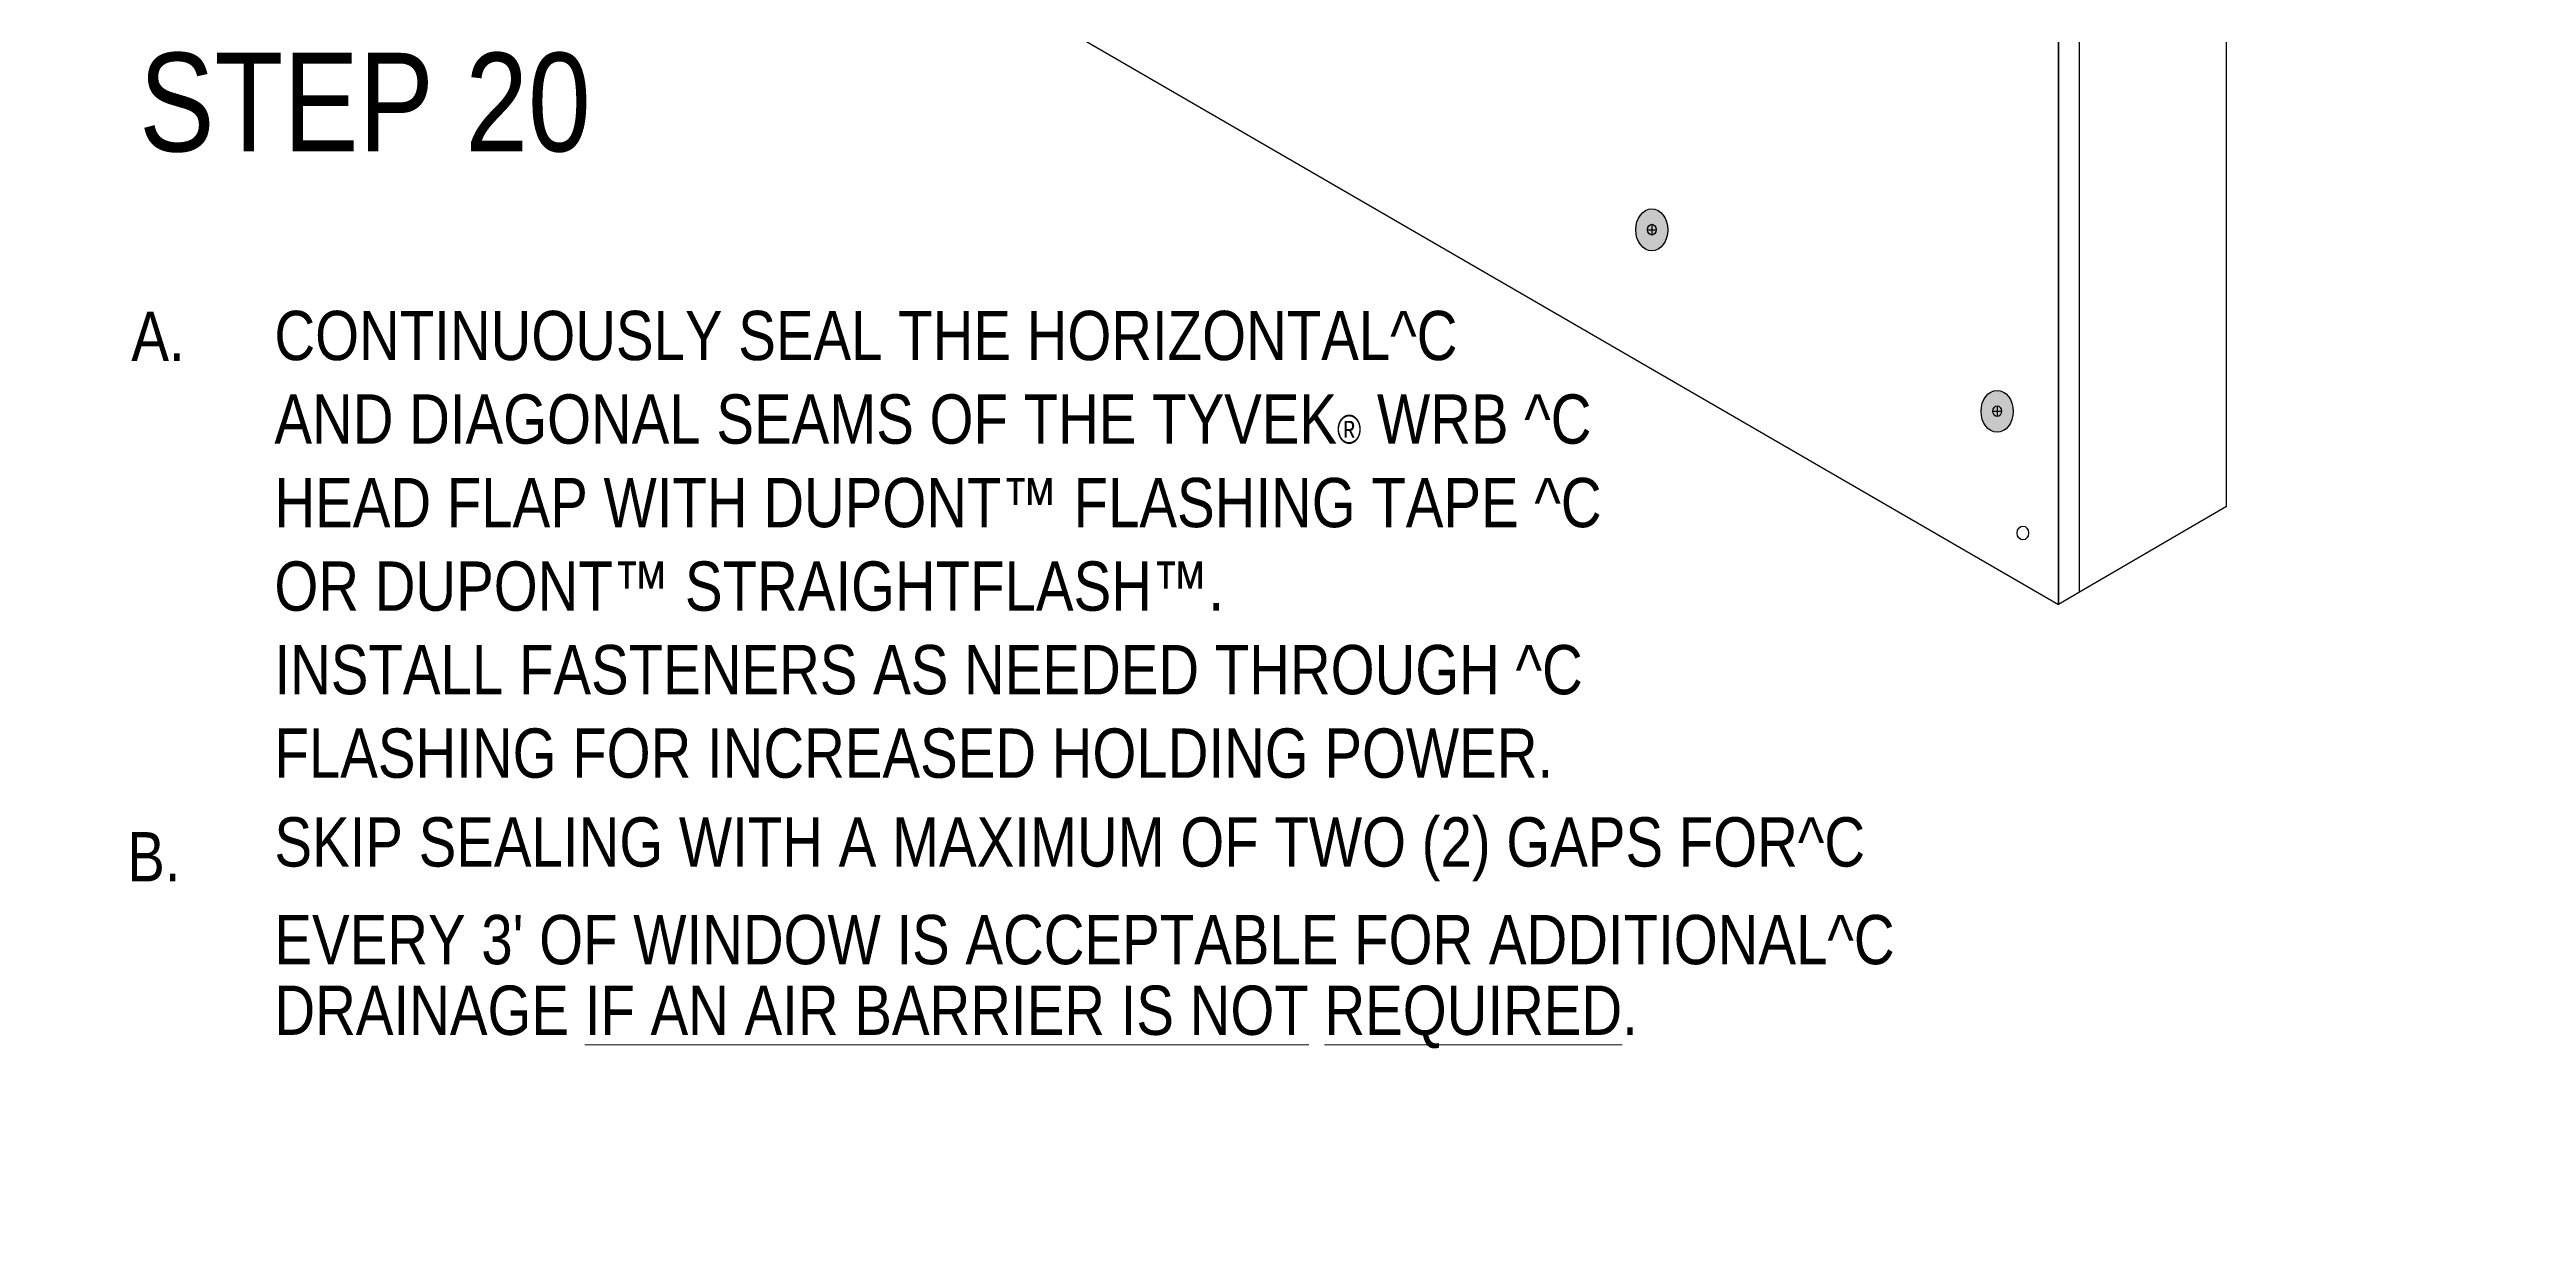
# Model space of a CAD drawing. Extents: x -1279 to 5791, y -3809 to 1769.
# Drawn here: x 4660 to 5226, y -2428 to -2162 of the extents above; entities that cross this region are included whole.
import ezdxf

# ---------------------------------------------------------------- set-up
doc = ezdxf.new("R2010")
doc.units = 0
doc.header["$MEASUREMENT"] = 0
for name, color, linetype, lineweight in [('.ATI-TEXT', 7, 'Continuous', 0), ('G-ANNO-TTLB', 7, 'Continuous', 0), ('TYVEK', 7, 'Continuous', 0)]:
    doc.layers.add(name, color=color, linetype=linetype, lineweight=lineweight)

# ---------------------------------------------------------------- blocks, each defined once
blk = doc.blocks.new('Block_111')
at = {"layer": 'TYVEK', "true_color": 0x003b71, "transparency": 33554687}
h = blk.add_hatch(color=156, dxfattribs=at)
h.dxf.hatch_style = 2
edge = h.paths.add_edge_path()
edge.add_ellipse((4858.41, -1752.97), major_axis=(0, 4.78), ratio=0.766948, start_angle=0, end_angle=360)
h = blk.add_hatch(color=156, dxfattribs=at)
h.dxf.hatch_style = 2
edge = h.paths.add_edge_path()
edge.add_ellipse((4924.12, -1784.3), major_axis=(0, 4.78), ratio=0.766948, start_angle=0, end_angle=360)
h = blk.add_hatch(color=156, dxfattribs=at)
h.dxf.hatch_style = 2
edge = h.paths.add_edge_path()
edge.add_ellipse((5025.91, -1838.71), major_axis=(0, 4.78), ratio=0.766948, start_angle=0, end_angle=360)
h = blk.add_hatch(color=156, dxfattribs=at)
h.dxf.hatch_style = 2
edge = h.paths.add_edge_path()
edge.add_ellipse((4858.41, -1844.02), major_axis=(0, 4.78), ratio=0.766948, start_angle=0, end_angle=360)
h = blk.add_hatch(color=156, dxfattribs=at)
h.dxf.hatch_style = 2
edge = h.paths.add_edge_path()
edge.add_ellipse((5104.79, -1880.05), major_axis=(0, 4.78), ratio=0.766948, start_angle=0, end_angle=360)
h = blk.add_hatch(color=156, dxfattribs=at)
h.dxf.hatch_style = 2
edge = h.paths.add_edge_path()
edge.add_ellipse((4858.41, -1935.1), major_axis=(0, 4.78), ratio=0.766948, start_angle=0, end_angle=360)
h = blk.add_hatch(color=156, dxfattribs=at)
h.dxf.hatch_style = 2
edge = h.paths.add_edge_path()
edge.add_ellipse((5104.79, -1971.1), major_axis=(0, 4.78), ratio=0.766948, start_angle=0, end_angle=360)
h = blk.add_hatch(color=156, dxfattribs=at)
h.dxf.hatch_style = 2
edge = h.paths.add_edge_path()
edge.add_ellipse((4858.41, -2026.15), major_axis=(0, 4.78), ratio=0.766948, start_angle=0, end_angle=360)
h = blk.add_hatch(color=156, dxfattribs=at)
h.dxf.hatch_style = 2
edge = h.paths.add_edge_path()
edge.add_ellipse((5104.79, -2062.18), major_axis=(0, 4.78), ratio=0.766948, start_angle=0, end_angle=360)
h = blk.add_hatch(color=156, dxfattribs=at)
h.dxf.hatch_style = 2
edge = h.paths.add_edge_path()
edge.add_ellipse((4858.41, -2117.26), major_axis=(0, 4.78), ratio=0.766948, start_angle=0, end_angle=360)
h = blk.add_hatch(color=156, dxfattribs=at)
h.dxf.hatch_style = 2
edge = h.paths.add_edge_path()
edge.add_ellipse((4924.12, -2151.08), major_axis=(0, 4.78), ratio=0.766948, start_angle=0, end_angle=360)
h = blk.add_hatch(color=156, dxfattribs=at)
h.dxf.hatch_style = 2
edge = h.paths.add_edge_path()
edge.add_ellipse((5104.79, -2153.23), major_axis=(0, 4.78), ratio=0.766948, start_angle=0, end_angle=360)
h = blk.add_hatch(color=156, dxfattribs=at)
h.dxf.hatch_style = 2
edge = h.paths.add_edge_path()
edge.add_ellipse((5025.91, -2202.89), major_axis=(0, 4.78), ratio=0.766948, start_angle=0, end_angle=360)
h = blk.add_hatch(color=156, dxfattribs=at)
h.dxf.hatch_style = 2
edge = h.paths.add_edge_path()
edge.add_ellipse((5104.79, -2244.33), major_axis=(0, 4.78), ratio=0.766948, start_angle=0, end_angle=360)
at = {"layer": 'TYVEK', "color": 18, "lineweight": 25, "true_color": 0x080808}
for p, q in [((4857.43, -1752.94), (4859.38, -1752.94)), ((4858.41, -1751.71), (4858.41, -1754.18)), ((4923.15, -1784.27), (4925.09, -1784.27)), ((4924.12, -1783.03), (4924.12, -1785.5)), ((5024.94, -1838.68), (5026.89, -1838.68)), ((5025.91, -1837.45), (5025.91, -1839.92)), ((4858.41, -1842.76), (4858.41, -1845.22)), ((5104.79, -1878.78), (5104.79, -1881.25)), ((4858.41, -1933.84), (4858.41, -1936.3)), ((4857.43, -1935.07), (4859.38, -1935.07)), ((5104.79, -1969.83), (5104.79, -1972.3)), ((4858.41, -2024.89), (4858.41, -2027.35)), ((4857.43, -2026.12), (4859.38, -2026.12)), ((5103.82, -2062.15), (5105.76, -2062.15)), ((5104.79, -2060.91), (5104.79, -2063.38)), ((4858.41, -2115.99), (4858.41, -2118.46)), ((4857.43, -2117.23), (4859.38, -2117.23)), ((4924.12, -2149.81), (4924.12, -2152.28)), ((4923.15, -2151.05), (4925.09, -2151.05)), ((5103.82, -2153.2), (5105.76, -2153.2)), ((5104.79, -2151.96), (5104.79, -2154.43)), ((5024.94, -2202.86), (5026.89, -2202.86)), ((5025.91, -2201.63), (5025.91, -2204.09)), ((5103.82, -2244.3), (5105.76, -2244.3)), ((5104.79, -2243.07), (5104.79, -2245.54))]:
    blk.add_line(p, q, dxfattribs=at)
at = {"layer": 'TYVEK', "color": 18, "lineweight": 25, "true_color": 0x000000}
blk.add_line((5103.82, -1880.02), (5105.76, -1880.02), dxfattribs=at)
at = {"layer": 'TYVEK', "color": 8, "lineweight": 25, "true_color": 0x808080}
for points in [[(5104.28, -1875.68)], [(4857.89, -1930.68)], [(4854.23, -1935.46)], [(4854.23, -2026.48)], [(4857.89, -2031.26)]]:
    blk.add_lwpolyline(points, dxfattribs=at)
at = {"layer": 'TYVEK', "color": 18, "lineweight": 25, "true_color": 0x000000}
for centre, major_axis, ratio in [((4858.41, -1752.97), (0, 4.78), 0.766948), ((4924.12, -1784.3), (0, 4.78), 0.766948), ((5025.91, -1838.71), (0, 4.78), 0.766948), ((4858.41, -1844.02), (0, 4.78), 0.766948), ((5104.79, -1880.05), (0, 4.78), 0.766948), ((5104.79, -1880.02), (0, 1.23), 0.788846), ((4858.41, -1935.1), (0, 4.78), 0.766948), ((5104.79, -1971.1), (0, 4.78), 0.766948), ((4858.41, -2026.15), (0, 4.78), 0.766948), ((5104.79, -2062.18), (0, 4.78), 0.766948), ((4858.41, -2117.26), (0, 4.78), 0.766948), ((4924.12, -2151.08), (0, 4.78), 0.766948), ((5104.79, -2153.23), (0, 4.78), 0.766948), ((5025.91, -2202.89), (0, 4.78), 0.766948), ((5104.79, -2244.33), (0, 4.78), 0.766948)]:
    blk.add_ellipse(centre, major_axis=major_axis, ratio=ratio, dxfattribs=at)
at = {"layer": 'TYVEK', "color": 18, "lineweight": 25, "true_color": 0x080808}
for centre in [(4858.41, -1752.94), (4924.12, -1784.27), (5025.91, -1838.68), (4858.41, -1843.99), (4858.41, -1935.07), (5104.79, -1971.07), (4858.41, -2026.12), (5104.79, -2062.15), (4858.41, -2117.23), (4924.12, -2151.05), (5104.79, -2153.2), (5025.91, -2202.86), (5104.79, -2244.3)]:
    blk.add_ellipse(centre, major_axis=(0, 1.23), ratio=0.788846, dxfattribs=at)

msp = doc.modelspace()

# ---------------------------------------------------------------- hatches: boundary and pattern name
at = {"layer": 'G-ANNO-TTLB', "true_color": 0xff00ff, "transparency": 33554687}
h = msp.add_hatch(color=6, dxfattribs=at)
edge = h.paths.add_edge_path()
edge.add_spline(control_points=[(5472, -3692.6), (5472, -3692.6), (2542.48, -3692.6), (2542.48, -3692.6), (2542.48, -3692.6), (2542.48, -1235.6), (2542.48, -1235.6), (2542.48, -1235.6), (5472, -1235.6), (5472, -1235.6), (5472, -1235.6), (5472, -3692.6), (5472, -3692.6)], knot_values=[0, 0, 0, 0, 1, 1, 1, 2, 2, 2, 3, 3, 3, 4, 4, 4, 4], degree=3, periodic=0)
edge = h.paths.add_edge_path()
edge.add_spline(control_points=[(2551.48, -1244.6), (2551.48, -1244.6), (2551.48, -3683.6), (2551.48, -3683.6), (2551.48, -3683.6), (5463, -3683.6), (5463, -3683.6), (5463, -3683.6), (5463, -1244.6), (5463, -1244.6), (5463, -1244.6), (2551.48, -1244.6), (2551.48, -1244.6)], knot_values=[0, 0, 0, 0, 1, 1, 1, 2, 2, 2, 3, 3, 3, 4, 4, 4, 4], degree=3, periodic=0)
edge.add_line((2551.48, -1244.6), (2551.48, -1244.6))

# ---------------------------------------------------------------- linework, layer by layer
at = {"layer": 'G-ANNO-TTLB'}
for points in [[(5472, -3692.6), (5472, -3692.6), (2542.48, -3692.6), (2542.48, -3692.6), (2542.48, -3692.6), (2542.48, -1235.6), (2542.48, -1235.6), (2542.48, -1235.6), (5472, -1235.6), (5472, -1235.6), (5472, -1235.6), (5472, -3692.6), (5472, -3692.6)], [(2551.48, -1244.6), (2551.48, -1244.6), (2551.48, -3683.6), (2551.48, -3683.6), (2551.48, -3683.6), (5463, -3683.6), (5463, -3683.6), (5463, -3683.6), (5463, -1244.6), (5463, -1244.6), (5463, -1244.6), (2551.48, -1244.6), (2551.48, -1244.6)]]:
    msp.add_open_spline(points, degree=3, knots=[0, 0, 0, 0, 1, 1, 1, 2, 2, 2, 3, 3, 3, 4, 4, 4, 4], dxfattribs=at)
at = {"layer": 'TYVEK', "color": 33, "lineweight": 25, "true_color": 0xcc9966}
for p, q in [((5157.22, -2266.09), (5157.22, -1841.73)), ((5157.22, -2266.04), (5123.6, -2285.61))]:
    msp.add_line(p, q, dxfattribs=at)
at = {"layer": 'TYVEK', "color": 18, "lineweight": 25, "true_color": 0x000000}
for p in [(5118.79, -1950.46), (4850, -2132.78)]:
    msp.add_line(p, (5118.79, -2288.39), dxfattribs=at)
at = {"layer": 'TYVEK', "color": 2, "lineweight": 25, "true_color": 0xffff00}
for p, q in [((5123.6, -2285.61), (5123.6, -1948.76)), ((5118.79, -2288.39), (5118.79, -2120.15)), ((5123.6, -2285.61), (5118.79, -2288.39))]:
    msp.add_line(p, q, dxfattribs=at)
at = {"layer": 'TYVEK', "color": 252, "lineweight": 25, "true_color": 0x848484}
msp.add_ellipse((5110.68, -2272.11), major_axis=(0, 1.59), ratio=0.812499, dxfattribs=at)

# ---------------------------------------------------------------- block references
at = {"layer": 'TYVEK'}
msp.add_blockref('Block_111', (0, 0), dxfattribs=at)

# ---------------------------------------------------------------- texts
at = {"layer": '.ATI-TEXT', "insert": (4680.42, -2185.3), "char_height": 0.2, "attachment_point": 7}
msp.add_mtext('\\C18;\\c0;\\FArial Narrow|b0|i0|c1;\\H22.499999;\\W1.000000;STEP 20', dxfattribs=at)
at = {"layer": 'TYVEK', "char_height": 0.2, "attachment_point": 7}
for s, insert in [('\\C18;\\c0;\\FArial Narrow|b0|i0|c1;\\H11.249999;\\W1.000000;A.', (4678.63, -2232.8)), ('\\C18;\\c0;\\FArial Narrow|b0|i0|c1;\\H11.249999;\\W1.000000;CONTINUOUSLY SEAL THE HORIZONTAL^C', (4711.3, -2232.8)), ('\\C18;\\c0;\\FArial Narrow|b0|i0|c1;\\H11.249999;\\W1.000000;AND DIAGONAL SEAMS OF THE TYVEK\\H6.558750;®\\H11.249999; WRB ^C', (4711.3, -2251.87)), ('\\C18;\\c0;\\FArial Narrow|b0|i0|c1;\\H11.249999;\\W1.000000;HEAD FLAP WITH DUPONT™ FLASHING TAPE ^C', (4711.3, -2270.94)), ('\\C18;\\c0;\\FArial Narrow|b0|i0|c1;\\H11.249999;\\W1.000000;OR DUPONT™ STRAIGHTFLASH™. ', (4711.3, -2290.01)), ('\\C18;\\c0;\\FArial Narrow|b0|i0|c1;\\H11.249999;\\W1.000000;INSTALL FASTENERS AS NEEDED THROUGH ^C', (4711.3, -2309.08)), ('\\C18;\\c0;\\FArial Narrow|b0|i0|c1;\\H11.249999;\\W1.000000;FLASHING FOR INCREASED HOLDING POWER.', (4711.3, -2328.14)), ('\\C18;\\c0;\\FArial Narrow|b0|i0|c1;\\H11.249999;\\W1.000000;SKIP SEALING WITH A MAXIMUM OF TWO (2) GAPS FOR^C', (4711.3, -2351.64)), ('\\C18;\\c0;\\FArial Narrow|b0|i0|c1;\\H11.250452;\\W1.000000;B.', (4677.68, -2351.64)), ("\\C18;\\c0;\\FArial Narrow|b0|i0|c1;\\H11.249999;\\W1.000000;EVERY 3' OF WINDOW IS ACCEPTABLE FOR ADDITIONAL^C", (4711.3, -2370.71)), ('\\C18;\\c0;\\FArial Narrow|b0|i0|c1;\\H11.249999;\\W1.000000;DRAINAGE \\LIF\\l\\L \\l\\LAN\\l\\L \\l\\LAIR BARRIER IS NO\\l\\LT\\l\\L REQUIRED\\l.', (4711.3, -2389.77))]:
    msp.add_mtext(s, dxfattribs=dict(at, insert=insert))

doc.saveas('drawing.dxf')
